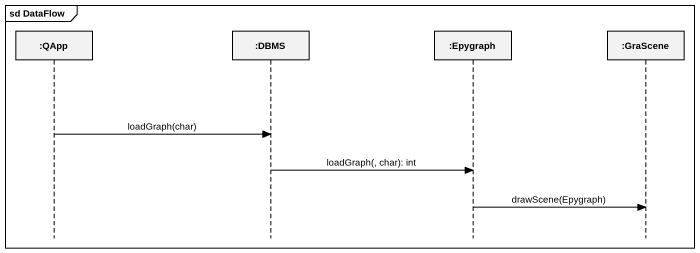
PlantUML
@startuml
mainframe sd DataFlow
hide footbox
participant ":QApp" as QApp
participant ":DBMS" as DBMS
participant ":Epygraph" as Epygraph
participant ":GraScene" as GraScene

QApp -> DBMS : loadGraph(char)
DBMS -> Epygraph : loadGraph(, char): int
Epygraph -> GraScene : drawScene(Epygraph)
@enduml
